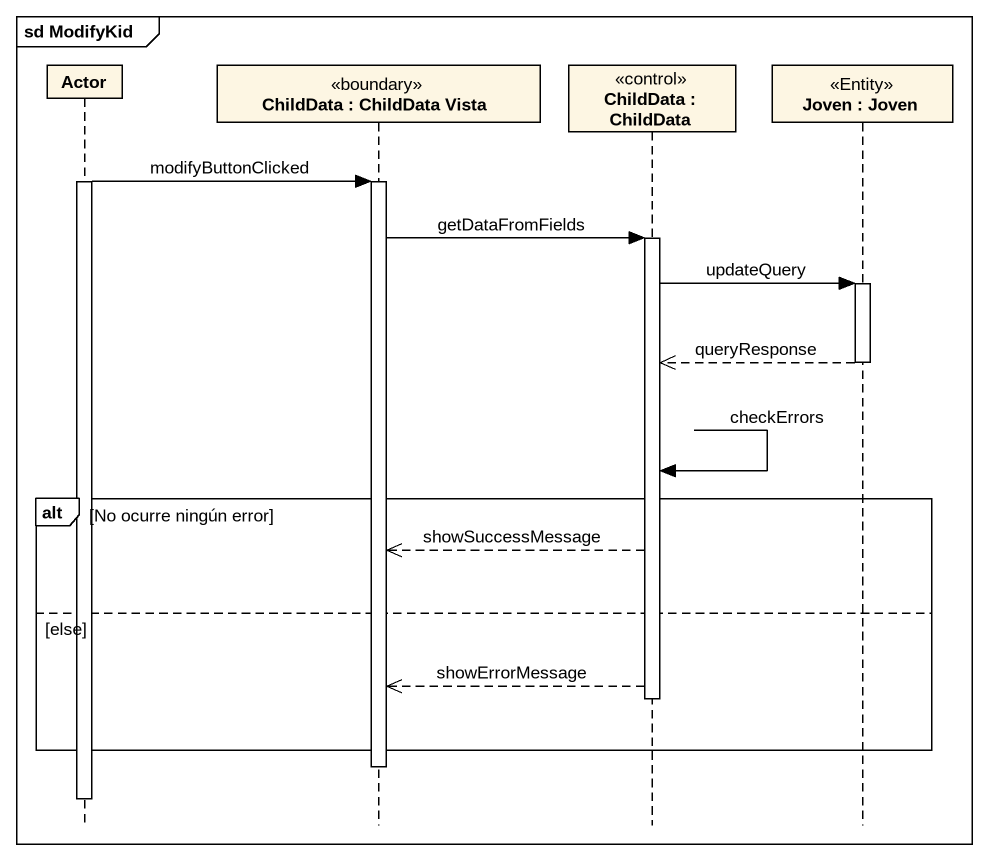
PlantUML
@startuml
mainframe sd ModifyKid
hide footbox
participant "Actor" as Actor_
participant "ChildData : ChildData Vista" as ChildData <<boundary>>
participant "ChildData : ChildData" as ChildData_2 <<control>>
participant "Joven : Joven" as Joven <<Entity>>

activate Actor_
Actor_ -> ChildData : modifyButtonClicked
activate ChildData
ChildData -> ChildData_2 : getDataFromFields
activate ChildData_2
ChildData_2 -> Joven : updateQuery
activate Joven
Joven -->> ChildData_2 : queryResponse
deactivate Joven
ChildData_2 -> ChildData_2 : checkErrors
alt No ocurre ningún error
  ChildData_2 -->> ChildData : showSuccessMessage
else else
  ChildData_2 -->> ChildData : showErrorMessage
  deactivate ChildData_2
end
deactivate ChildData
deactivate Actor_
@enduml
